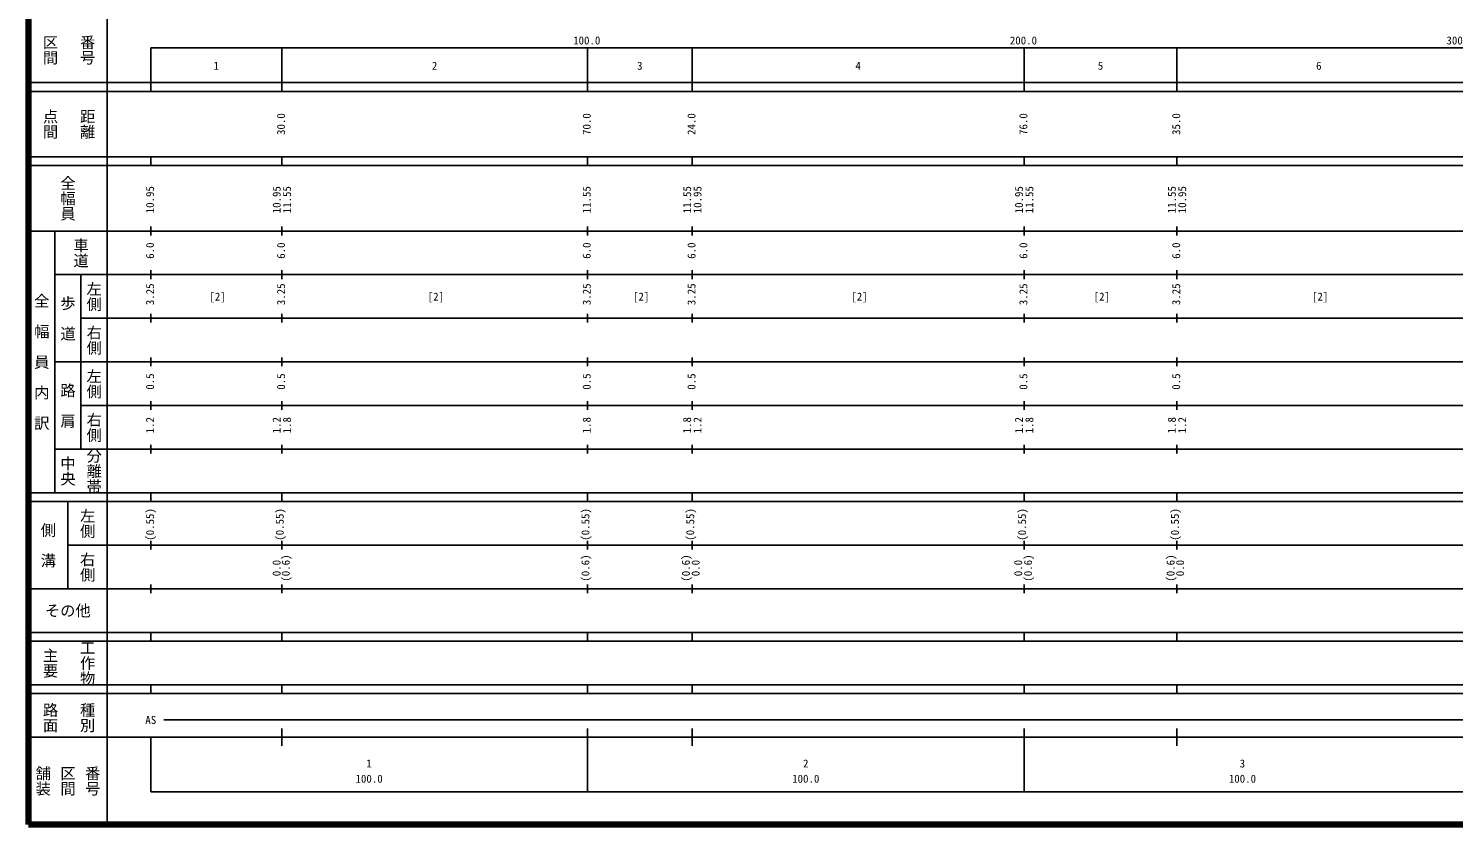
# Model space of a CAD drawing. Units: millimetres on the paper, enlarged 1000 times. Extents: x 40000 to 680000, y 20000 to 380000.
# Drawn here: x 40000 to 366339, y 20000 to 202409 of the extents above; entities that cross this region are included whole.
import ezdxf
from ezdxf.enums import TextEntityAlignment as Align

# ---------------------------------------------------------------- set-up
doc = ezdxf.new("R2010")
doc.units = ezdxf.units.MM
doc.header["$LTSCALE"] = 1000
doc.layers.add('M-TTL', color=2, linetype='Continuous', lineweight=140)
doc.layers.add('M-TTL-BAND', color=7, linetype='Continuous', lineweight=25)
doc.styles.add('@ＭＳ ゴシック', font='')
doc.styles.add('ＭＳ ゴシック', font='')
doc.styles.get('@ＭＳ ゴシック').set_extended_font_data('@MS Gothic')
doc.styles.get('ＭＳ ゴシック').set_extended_font_data('MS Gothic')

msp = doc.modelspace()

# ---------------------------------------------------------------- linework, layer by layer
at = {"layer": 'M-TTL'}
for p, q in [((40000, 380000), (40000, 20000)), ((40000, 20000), (680000, 20000))]:
    msp.add_line(p, q, dxfattribs=at)
at = {"layer": 'M-TTL-BAND'}
for p, q in [((58000, 370000), (58000, 20000)), ((68000, 198000), (579000, 198000)), ((68000, 198000), (68000, 188000)), ((98000, 188000), (98000, 198000)), ((168000, 188000), (168000, 198000)), ((192000, 188000), (192000, 198000)), ((268000, 188000), (268000, 198000)), ((303000, 188000), (303000, 198000)), ((40000, 190000), (579000, 190000)), ((40000, 188000), (579000, 188000)), ((40000, 173000), (579000, 173000)), ((68000, 171000), (68000, 173000)), ((98000, 171000), (98000, 173000)), ((168000, 171000), (168000, 173000)), ((192000, 171000), (192000, 173000)), ((268000, 171000), (268000, 173000)), ((303000, 171000), (303000, 173000)), ((40000, 171000), (579000, 171000)), ((68000, 155000), (68000, 157000)), ((98000, 155000), (98000, 157000)), ((168000, 155000), (168000, 157000)), ((192000, 155000), (192000, 157000)), ((268000, 155000), (268000, 157000)), ((303000, 155000), (303000, 157000)), ((40000, 156000), (579000, 156000)), ((46000, 96000), (46000, 156000)), ((68000, 145000), (68000, 147000)), ((98000, 145000), (98000, 147000)), ((168000, 145000), (168000, 147000)), ((192000, 145000), (192000, 147000)), ((268000, 145000), (268000, 147000)), ((303000, 145000), (303000, 147000)), ((46000, 146000), (579000, 146000)), ((52000, 146000), (52000, 106000)), ((52000, 136000), (579000, 136000)), ((68000, 135000), (68000, 137000)), ((98000, 135000), (98000, 137000)), ((168000, 135000), (168000, 137000)), ((192000, 135000), (192000, 137000)), ((268000, 135000), (268000, 137000)), ((303000, 135000), (303000, 137000)), ((46000, 126000), (579000, 126000)), ((68000, 125000), (68000, 127000)), ((98000, 125000), (98000, 127000)), ((168000, 125000), (168000, 127000)), ((192000, 125000), (192000, 127000)), ((268000, 125000), (268000, 127000)), ((303000, 125000), (303000, 127000)), ((52000, 116000), (579000, 116000)), ((68000, 115000), (68000, 117000)), ((98000, 115000), (98000, 117000)), ((168000, 115000), (168000, 117000)), ((192000, 115000), (192000, 117000)), ((268000, 115000), (268000, 117000)), ((303000, 115000), (303000, 117000)), ((46000, 106000), (579000, 106000)), ((68000, 105000), (68000, 107000)), ((98000, 105000), (98000, 107000)), ((168000, 105000), (168000, 107000)), ((192000, 105000), (192000, 107000)), ((268000, 105000), (268000, 107000)), ((303000, 105000), (303000, 107000)), ((40000, 96000), (579000, 96000)), ((68000, 94000), (68000, 96000)), ((98000, 94000), (98000, 96000)), ((168000, 94000), (168000, 96000)), ((192000, 94000), (192000, 96000)), ((268000, 94000), (268000, 96000)), ((303000, 94000), (303000, 96000)), ((40000, 94000), (579000, 94000)), ((49000, 94000), (49000, 74000)), ((68000, 83000), (68000, 85000)), ((98000, 83000), (98000, 85000)), ((168000, 83000), (168000, 85000)), ((192000, 83000), (192000, 85000)), ((268000, 83000), (268000, 85000)), ((303000, 83000), (303000, 85000)), ((49000, 84000), (579000, 84000)), ((40000, 74000), (579000, 74000)), ((68000, 73000), (68000, 75000)), ((98000, 73000), (98000, 75000)), ((168000, 73000), (168000, 75000)), ((192000, 73000), (192000, 75000)), ((268000, 73000), (268000, 75000)), ((303000, 73000), (303000, 75000)), ((40000, 64000), (579000, 64000)), ((68000, 62000), (68000, 64000)), ((98000, 62000), (98000, 64000)), ((168000, 62000), (168000, 64000)), ((192000, 62000), (192000, 64000)), ((268000, 62000), (268000, 64000)), ((303000, 62000), (303000, 64000)), ((40000, 62000), (579000, 62000)), ((40000, 52000), (579000, 52000)), ((40000, 50000), (579000, 50000)), ((68000, 50000), (68000, 52000)), ((98000, 50000), (98000, 52000)), ((168000, 50000), (168000, 52000)), ((192000, 50000), (192000, 52000)), ((268000, 50000), (268000, 52000)), ((303000, 50000), (303000, 52000)), ((71000, 44000), (565000, 44000)), ((40000, 40000), (579000, 40000)), ((68000, 40000), (68000, 27500)), ((98000, 38000), (98000, 42000)), ((168000, 27500), (168000, 42000)), ((192000, 38000), (192000, 42000)), ((268000, 27500), (268000, 42000)), ((303000, 38000), (303000, 42000)), ((68000, 27500), (579000, 27500))]:
    msp.add_line(p, q, dxfattribs=at)

# ---------------------------------------------------------------- texts
at = {"layer": 'M-TTL-BAND', "style": '@ＭＳ ゴシック'}
for s, p in [('区間', (45000, 197500)), ('番号', (53500, 197500)), ('点間', (45000, 180500)), ('距離', (53500, 180500)), ('全幅員', (49000, 163500)), ('車道', (52000, 151000)), ('左側', (55000, 141000)), ('全\u3000幅\u3000員\u3000内\u3000訳', (43000, 126000)), ('歩\u3000道', (49000, 136000)), ('右側', (55000, 131000)), ('左側', (55000, 121000)), ('路\u3000肩', (49000, 116000)), ('右側', (55000, 111000)), ('分離帯', (55000, 101000)), ('中央', (49000, 101000)), ('左側', (53500, 89000)), ('側\u3000溝', (44500, 84000)), ('右側', (53500, 79000)), ('主要', (45000, 57000)), ('工作物', (53500, 57000)), ('路面', (45000, 44500)), ('種別', (53500, 44500)), ('舗装', (43333, 30000)), ('区間', (49000, 30000)), ('番号', (54667, 30000))]:
    msp.add_text(s, height=2566, rotation=270, dxfattribs=at).set_placement(p, align=Align.MIDDLE_CENTER)
at = {"layer": 'M-TTL-BAND', "style": 'ＭＳ ゴシック'}
for s, p in [('100.0', (167844, 198195)), ('200.0', (267844, 198195)), ('300.0', (367844, 198195)), ('1', (83000, 192405)), ('2', (133000, 192405)), ('3', (180000, 192405)), ('4', (230000, 192405)), ('5', (285500, 192405)), ('6', (335500, 192405)), ('[2]', (83294, 139500)), ('[2]', (133294, 139500)), ('[2]', (180294, 139500)), ('[2]', (230294, 139500)), ('[2]', (285794, 139500)), ('[2]', (335794, 139500)), ('AS', (68000, 42500)), ('1', (118000, 32523)), ('2', (218000, 32523)), ('3', (318000, 32523)), ('100.0', (118000, 29033)), ('100.0', (218000, 29033)), ('100.0', (318000, 29033))]:
    msp.add_text(s, height=1833, dxfattribs=at).set_placement(p, align=Align.BOTTOM_CENTER)
for s, p in [('30.0', (99294, 180500)), ('70.0', (169294, 180500)), ('24.0', (193294, 180500)), ('76.0', (269294, 180500)), ('35.0', (304294, 180500)), ('10.95', (69294, 163174)), ('10.95', (98294, 163174)), ('11.55', (100664, 163174)), ('11.55', (169294, 163174)), ('11.55', (192294, 163174)), ('10.95', (194664, 163174)), ('10.95', (268294, 163174)), ('11.55', (270664, 163174)), ('11.55', (303294, 163174)), ('10.95', (305664, 163174)), ('6.0', (69294, 151500)), ('6.0', (99294, 151500)), ('6.0', (169294, 151500)), ('6.0', (193294, 151500)), ('6.0', (269294, 151500)), ('6.0', (304294, 151500)), ('3.25', (69294, 141500)), ('3.25', (99294, 141500)), ('3.25', (169294, 141500)), ('3.25', (193294, 141500)), ('3.25', (269294, 141500)), ('3.25', (304294, 141500)), ('0.5', (69294, 121500)), ('0.5', (99294, 121500)), ('0.5', (169294, 121500)), ('0.5', (193294, 121500)), ('0.5', (269294, 121500)), ('0.5', (304294, 121500)), ('1.2', (69294, 111500)), ('1.2', (98294, 111500)), ('1.8', (100664, 111500)), ('1.8', (169294, 111500)), ('1.8', (192294, 111500)), ('1.2', (194664, 111500)), ('1.2', (268294, 111500)), ('1.8', (270664, 111500)), ('1.8', (303294, 111500)), ('1.2', (305664, 111500)), ('(0.55)', (69294, 88764)), ('(0.55)', (99000, 88764)), ('(0.55)', (169000, 88764)), ('(0.55)', (193000, 88764)), ('(0.55)', (269000, 88764)), ('(0.55)', (304000, 88764)), ('0.0', (98276, 78764)), ('(0.6)', (100370, 78764)), ('(0.6)', (169000, 78764)), ('(0.6)', (192000, 78764)), ('0.0', (194241, 78764)), ('0.0', (268105, 78764)), ('(0.6)', (270370, 78764)), ('(0.6)', (303000, 78764)), ('0.0', (305184, 78764))]:
    msp.add_text(s, height=1833, rotation=90, dxfattribs=at).set_placement(p, align=Align.BOTTOM_CENTER)
msp.add_text('その他', height=2566, dxfattribs=at).set_placement((49000, 69000), align=Align.MIDDLE_CENTER)

doc.saveas('drawing.dxf')
